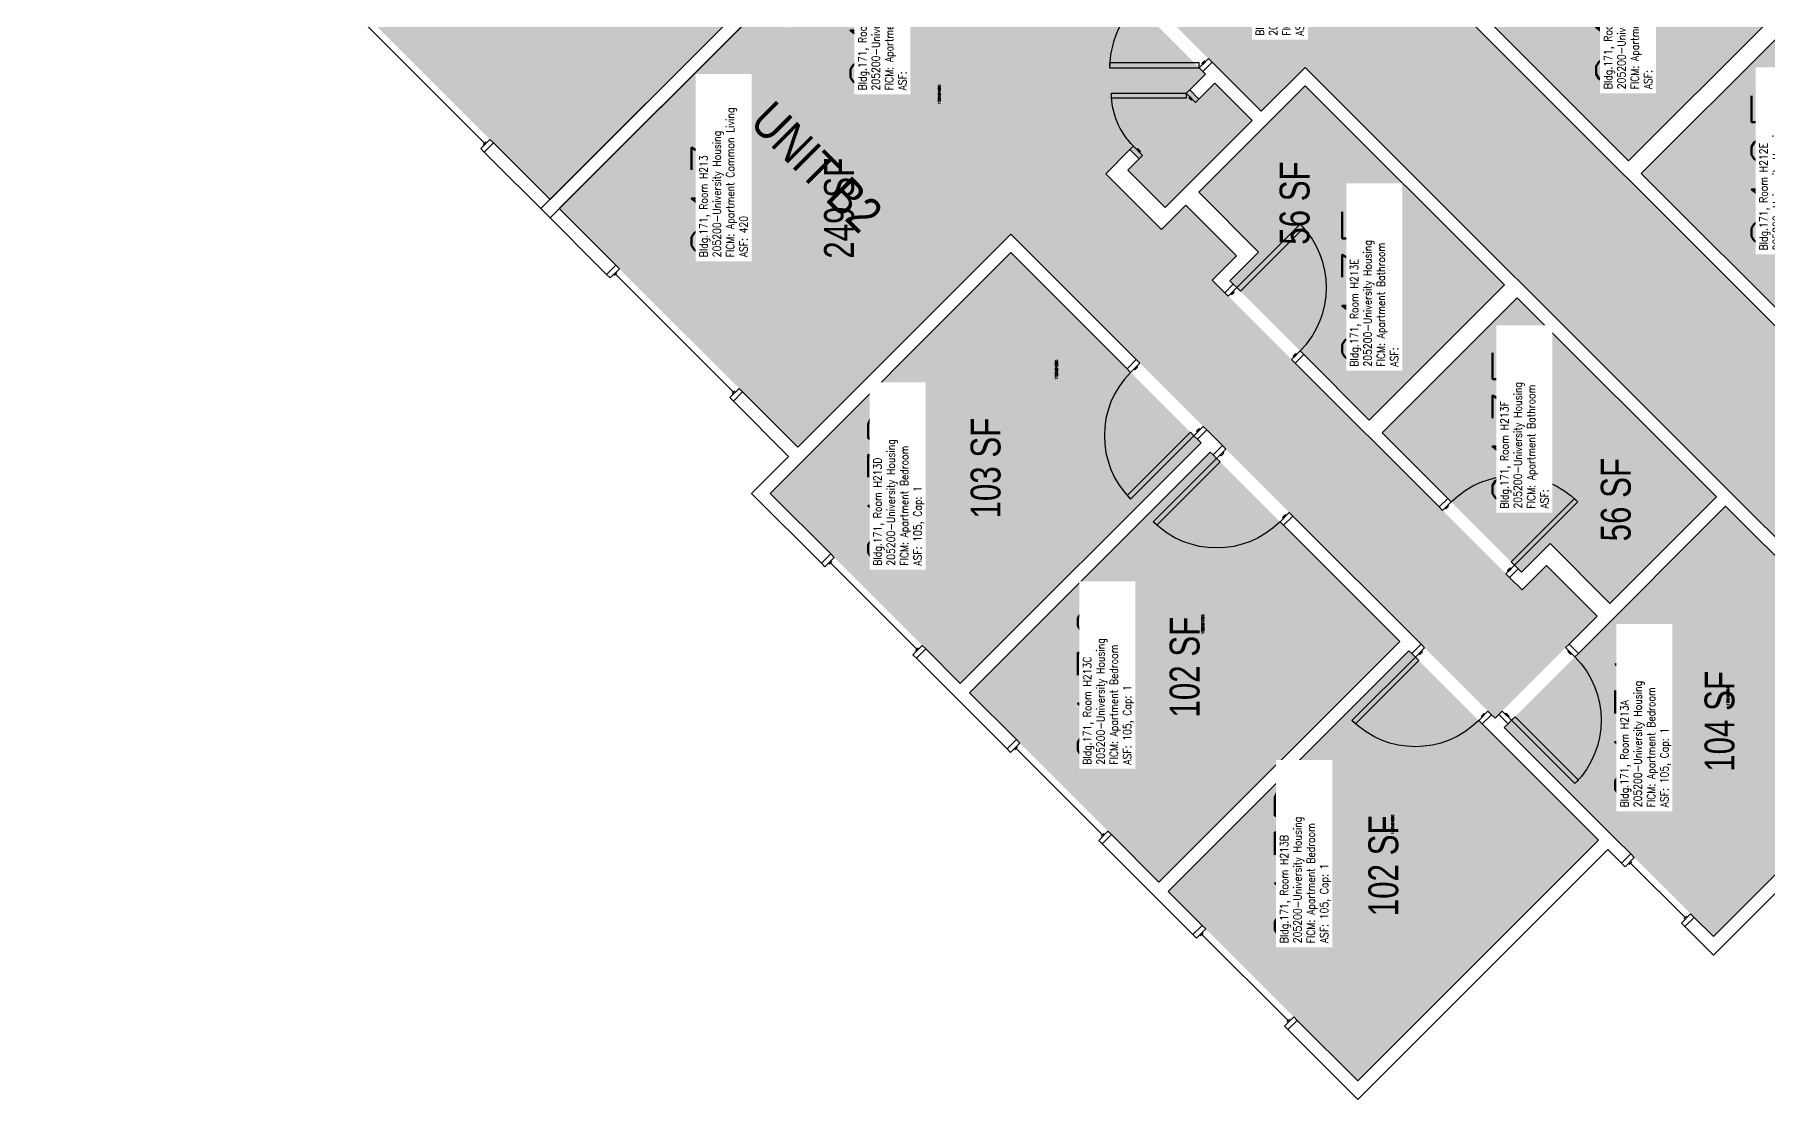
# Model space of a CAD drawing. Header units: inches. Extents: x -105 to 3698, y -798 to 1624.
# Drawn here: x 1462 to 2158, y -524 to -96 of the extents above; entities that cross this region are included whole.
import ezdxf
from ezdxf.enums import TextEntityAlignment as Align

# ---------------------------------------------------------------- set-up
doc = ezdxf.new("R2010")
doc.units = ezdxf.units.IN
doc.header["$LTSCALE"] = 96
doc.header["$MEASUREMENT"] = 0
for name, color, linetype in [('A-AREA-IDEN', 1, 'Continuous'), ('A-DOOR', 2, 'Continuous'), ('A-GLAZ', 1, 'Continuous'), ('A-IDEN-RNUM', 7, 'Continuous'), ('A-IDEN-SNUM', 4, 'Continuous'), ('A-IDEN-VNUM', 4, 'Continuous'), ('A-WALL', 5, 'Continuous'), ('AREA-TEXT', 3, 'Continuous'), ('Rooms-Category-Color', 7, 'Continuous'), ('Rooms-College-Color', 7, 'Continuous'), ('Rooms-Department-Color', 7, 'Continuous'), ('Rooms-Division-Color', 7, 'Continuous'), ('Rooms-Information', 7, 'Continuous')]:
    doc.layers.add(name, color=color, linetype=linetype)
doc.styles.add('AREA', font='arial.ttf', dxfattribs={"width": 0.75, "height": 12})
doc.styles.add('ROOMSNUMBER', font='txt.shx', dxfattribs={"height": 0.03})
doc.styles.add('ROOMVNUMBER', font='simplex.shx', dxfattribs={"width": 0.85})
doc.styles.get("Standard").update_dxf_attribs({"font": 'ARIALN.TTF'})

msp = doc.modelspace()

# ---------------------------------------------------------------- hatches: boundary and pattern name
h = msp.add_hatch()
h.set_pattern_fill('ANSI31', color=256, angle=135, style=0)
h.set_pattern_definition([(180, (1814.53009, -871.65975), (-1e-14, -0.125), [])])
h.paths.add_polyline_path([(1993.06, -224.36), (1951.53, -182.83), (1958.04, -176.32), (1999.57, -217.85)], flags=9)
at = {"layer": 'Rooms-Category-Color', "true_color": 0xadadad}
msp.add_hatch(color=253, dxfattribs=at).paths.add_polyline_path([(2331.68, -468.04), (2374.11, -425.61), (2015.23, -66.73), (2032.91, -49.05), (1974.69, 9.16), (1957.02, -8.52), (1826.88, 121.61), (1844.56, 139.29), (1786.35, 197.5), (1768.67, 179.83), (1504.9, 443.6), (1462.47, 401.17), (1726.24, 137.4), (1708.57, 119.72), (1766.78, 61.51), (1784.46, 79.19), (1914.59, -50.95), (1896.91, -68.62), (1955.12, -126.84), (1972.8, -109.16)])
at = {"layer": 'Rooms-Category-Color', "true_color": 0x728ef3}
for points in [[(1464.77, 213.63), (1659.22, 19.17), (1573.66, -66.39), (1669.48, -162.2), (1751.94, -79.74), (1692.44, -20.24), (1766.78, 54.1), (1723.56, 97.32), (1717.23, 90.99), (1713.51, 94.7), (1719.84, 101.03), (1704.85, 116.02), (1669.94, 81.11), (1684.93, 66.12), (1689.47, 70.66), (1693.19, 66.95), (1683.52, 57.28), (1661.1, 79.69), (1670.91, 89.51), (1650.58, 109.83), (1640.77, 100.02), (1516.3, 224.5), (1526.11, 234.31), (1505.78, 254.64)], [(1766, -73.11), (1847.67, 8.56), (1907.16, -50.93), (1815.15, -142.95), (1765.55, -93.35), (1775.89, -83.01)], [(2102.66, -146.74), (2156.93, -92.46), (2100.96, -36.5), (2089.47, -47.99), (2065.43, -23.95), (2022.65, -66.73)], [(2049.01, -370.62), (1854.56, -176.17), (1769, -261.73), (1673.19, -165.91), (1755.65, -83.45), (1815.15, -142.95), (1889.49, -68.61), (1932.71, -111.83), (1926.38, -118.16), (1930.09, -121.87), (1936.42, -115.55), (1951.41, -130.54), (1916.5, -165.45), (1901.51, -150.46), (1906.05, -145.92), (1902.34, -142.2), (1892.67, -151.87), (1915.08, -174.29), (1924.89, -164.48), (1945.22, -184.81), (1935.41, -194.62), (2059.89, -319.09), (2069.7, -309.28), (2090.03, -329.61)], [(2187.78, -231.86), (2230.56, -189.08), (2206.52, -165.04), (2218.01, -153.55), (2162.05, -97.59), (2107.78, -151.86)], [(2052.8, -196.59), (1998.53, -250.86), (1942.57, -194.9), (1954.06, -183.4), (1930.02, -159.36), (1972.8, -116.58)], [(1757.85, -280.29), (1834.22, -356.66), (1930.92, -259.96), (1854.55, -183.6)], [(2137.93, -281.72), (2095.15, -324.5), (2071.11, -300.45), (2059.62, -311.94), (2003.66, -255.98), (2057.93, -201.71)], [(1934.63, -263.68), (2010.73, -339.78), (1914.04, -436.47), (1837.93, -360.37)], [(2225.61, -369.4), (2136.7, -458.32), (2052.73, -374.35), (2141.65, -285.43)], [(2014.45, -343.49), (2090.55, -419.59), (1993.85, -516.29), (1917.75, -440.19)]]:
    msp.add_hatch(color=171, dxfattribs=at).paths.add_polyline_path(points)
at = {"layer": 'Rooms-College-Color', "true_color": 0xadadad}
for points in [[(2331.68, -468.04), (2374.11, -425.61), (2015.23, -66.73), (2032.91, -49.05), (1974.69, 9.16), (1957.02, -8.52), (1826.88, 121.61), (1844.56, 139.29), (1786.35, 197.5), (1768.67, 179.83), (1504.9, 443.6), (1462.47, 401.17), (1726.24, 137.4), (1708.57, 119.72), (1766.78, 61.51), (1784.46, 79.19), (1914.59, -50.95), (1896.91, -68.62), (1955.12, -126.84), (1972.8, -109.16)], [(1464.77, 213.63), (1659.22, 19.17), (1573.66, -66.39), (1669.48, -162.2), (1751.94, -79.74), (1692.44, -20.24), (1766.78, 54.1), (1723.56, 97.32), (1717.23, 90.99), (1713.51, 94.7), (1719.84, 101.03), (1704.85, 116.02), (1669.94, 81.11), (1684.93, 66.12), (1689.47, 70.66), (1693.19, 66.95), (1683.52, 57.28), (1661.1, 79.69), (1670.91, 89.51), (1650.58, 109.83), (1640.77, 100.02), (1516.3, 224.5), (1526.11, 234.31), (1505.78, 254.64)], [(1766, -73.11), (1847.67, 8.56), (1907.16, -50.93), (1815.15, -142.95), (1765.55, -93.35), (1775.89, -83.01)], [(2102.66, -146.74), (2156.93, -92.46), (2100.96, -36.5), (2089.47, -47.99), (2065.43, -23.95), (2022.65, -66.73)], [(2049.01, -370.62), (1854.56, -176.17), (1769, -261.73), (1673.19, -165.91), (1755.65, -83.45), (1815.15, -142.95), (1889.49, -68.61), (1932.71, -111.83), (1926.38, -118.16), (1930.09, -121.87), (1936.42, -115.55), (1951.41, -130.54), (1916.5, -165.45), (1901.51, -150.46), (1906.05, -145.92), (1902.34, -142.2), (1892.67, -151.87), (1915.08, -174.29), (1924.89, -164.48), (1945.22, -184.81), (1935.41, -194.62), (2059.89, -319.09), (2069.7, -309.28), (2090.03, -329.61)], [(2187.78, -231.86), (2230.56, -189.08), (2206.52, -165.04), (2218.01, -153.55), (2162.05, -97.59), (2107.78, -151.86)], [(2052.8, -196.59), (1998.53, -250.86), (1942.57, -194.9), (1954.06, -183.4), (1930.02, -159.36), (1972.8, -116.58)], [(1757.85, -280.29), (1834.22, -356.66), (1930.92, -259.96), (1854.55, -183.6)], [(2137.93, -281.72), (2095.15, -324.5), (2071.11, -300.45), (2059.62, -311.94), (2003.66, -255.98), (2057.93, -201.71)], [(1934.63, -263.68), (2010.73, -339.78), (1914.04, -436.47), (1837.93, -360.37)], [(2225.61, -369.4), (2136.7, -458.32), (2052.73, -374.35), (2141.65, -285.43)], [(2014.45, -343.49), (2090.55, -419.59), (1993.85, -516.29), (1917.75, -440.19)]]:
    msp.add_hatch(color=253, dxfattribs=at).paths.add_polyline_path(points)
at = {"layer": 'Rooms-Department-Color', "true_color": 0xacacac}
msp.add_hatch(color=253, dxfattribs=at).paths.add_polyline_path([(2331.68, -468.04), (2374.11, -425.61), (2015.23, -66.73), (2032.91, -49.05), (1974.69, 9.16), (1957.02, -8.52), (1826.88, 121.61), (1844.56, 139.29), (1786.35, 197.5), (1768.67, 179.83), (1504.9, 443.6), (1462.47, 401.17), (1726.24, 137.4), (1708.57, 119.72), (1766.78, 61.51), (1784.46, 79.19), (1914.59, -50.95), (1896.91, -68.62), (1955.12, -126.84), (1972.8, -109.16)])
at = {"layer": 'Rooms-Department-Color', "true_color": 0x604aed}
for points in [[(1464.77, 213.63), (1659.22, 19.17), (1573.66, -66.39), (1669.48, -162.2), (1751.94, -79.74), (1692.44, -20.24), (1766.78, 54.1), (1723.56, 97.32), (1717.23, 90.99), (1713.51, 94.7), (1719.84, 101.03), (1704.85, 116.02), (1669.94, 81.11), (1684.93, 66.12), (1689.47, 70.66), (1693.19, 66.95), (1683.52, 57.28), (1661.1, 79.69), (1670.91, 89.51), (1650.58, 109.83), (1640.77, 100.02), (1516.3, 224.5), (1526.11, 234.31), (1505.78, 254.64)], [(1766, -73.11), (1847.67, 8.56), (1907.16, -50.93), (1815.15, -142.95), (1765.55, -93.35), (1775.89, -83.01)], [(2102.66, -146.74), (2156.93, -92.46), (2100.96, -36.5), (2089.47, -47.99), (2065.43, -23.95), (2022.65, -66.73)], [(2049.01, -370.62), (1854.56, -176.17), (1769, -261.73), (1673.19, -165.91), (1755.65, -83.45), (1815.15, -142.95), (1889.49, -68.61), (1932.71, -111.83), (1926.38, -118.16), (1930.09, -121.87), (1936.42, -115.55), (1951.41, -130.54), (1916.5, -165.45), (1901.51, -150.46), (1906.05, -145.92), (1902.34, -142.2), (1892.67, -151.87), (1915.08, -174.29), (1924.89, -164.48), (1945.22, -184.81), (1935.41, -194.62), (2059.89, -319.09), (2069.7, -309.28), (2090.03, -329.61)], [(2187.78, -231.86), (2230.56, -189.08), (2206.52, -165.04), (2218.01, -153.55), (2162.05, -97.59), (2107.78, -151.86)], [(2052.8, -196.59), (1998.53, -250.86), (1942.57, -194.9), (1954.06, -183.4), (1930.02, -159.36), (1972.8, -116.58)], [(1757.85, -280.29), (1834.22, -356.66), (1930.92, -259.96), (1854.55, -183.6)], [(2137.93, -281.72), (2095.15, -324.5), (2071.11, -300.45), (2059.62, -311.94), (2003.66, -255.98), (2057.93, -201.71)], [(1934.63, -263.68), (2010.73, -339.78), (1914.04, -436.47), (1837.93, -360.37)], [(2225.61, -369.4), (2136.7, -458.32), (2052.73, -374.35), (2141.65, -285.43)], [(2014.45, -343.49), (2090.55, -419.59), (1993.85, -516.29), (1917.75, -440.19)]]:
    msp.add_hatch(color=173, dxfattribs=at).paths.add_polyline_path(points)
at = {"layer": 'Rooms-Division-Color', "true_color": 0xadadad}
msp.add_hatch(color=253, dxfattribs=at).paths.add_polyline_path([(2331.68, -468.04), (2374.11, -425.61), (2015.23, -66.73), (2032.91, -49.05), (1974.69, 9.16), (1957.02, -8.52), (1826.88, 121.61), (1844.56, 139.29), (1786.35, 197.5), (1768.67, 179.83), (1504.9, 443.6), (1462.47, 401.17), (1726.24, 137.4), (1708.57, 119.72), (1766.78, 61.51), (1784.46, 79.19), (1914.59, -50.95), (1896.91, -68.62), (1955.12, -126.84), (1972.8, -109.16)])
at = {"layer": 'Rooms-Division-Color', "true_color": 0x604aed}
for points in [[(1464.77, 213.63), (1659.22, 19.17), (1573.66, -66.39), (1669.48, -162.2), (1751.94, -79.74), (1692.44, -20.24), (1766.78, 54.1), (1723.56, 97.32), (1717.23, 90.99), (1713.51, 94.7), (1719.84, 101.03), (1704.85, 116.02), (1669.94, 81.11), (1684.93, 66.12), (1689.47, 70.66), (1693.19, 66.95), (1683.52, 57.28), (1661.1, 79.69), (1670.91, 89.51), (1650.58, 109.83), (1640.77, 100.02), (1516.3, 224.5), (1526.11, 234.31), (1505.78, 254.64)], [(1766, -73.11), (1847.67, 8.56), (1907.16, -50.93), (1815.15, -142.95), (1765.55, -93.35), (1775.89, -83.01)], [(2102.66, -146.74), (2156.93, -92.46), (2100.96, -36.5), (2089.47, -47.99), (2065.43, -23.95), (2022.65, -66.73)], [(2049.01, -370.62), (1854.56, -176.17), (1769, -261.73), (1673.19, -165.91), (1755.65, -83.45), (1815.15, -142.95), (1889.49, -68.61), (1932.71, -111.83), (1926.38, -118.16), (1930.09, -121.87), (1936.42, -115.55), (1951.41, -130.54), (1916.5, -165.45), (1901.51, -150.46), (1906.05, -145.92), (1902.34, -142.2), (1892.67, -151.87), (1915.08, -174.29), (1924.89, -164.48), (1945.22, -184.81), (1935.41, -194.62), (2059.89, -319.09), (2069.7, -309.28), (2090.03, -329.61)], [(2187.78, -231.86), (2230.56, -189.08), (2206.52, -165.04), (2218.01, -153.55), (2162.05, -97.59), (2107.78, -151.86)], [(2052.8, -196.59), (1998.53, -250.86), (1942.57, -194.9), (1954.06, -183.4), (1930.02, -159.36), (1972.8, -116.58)], [(1757.85, -280.29), (1834.22, -356.66), (1930.92, -259.96), (1854.55, -183.6)], [(2137.93, -281.72), (2095.15, -324.5), (2071.11, -300.45), (2059.62, -311.94), (2003.66, -255.98), (2057.93, -201.71)], [(1934.63, -263.68), (2010.73, -339.78), (1914.04, -436.47), (1837.93, -360.37)], [(2225.61, -369.4), (2136.7, -458.32), (2052.73, -374.35), (2141.65, -285.43)], [(2014.45, -343.49), (2090.55, -419.59), (1993.85, -516.29), (1917.75, -440.19)]]:
    msp.add_hatch(color=173, dxfattribs=at).paths.add_polyline_path(points)

# ---------------------------------------------------------------- linework, layer by layer
at = {"layer": 'A-DOOR'}
for points in [[(1930.24, -109.37), (1930.24, -107.37), (1894.24, -107.37), (1894.24, -109.37)], [(1933.96, -105.66), (1935.37, -107.07), (1931.66, -110.78), (1930.24, -109.37)], [(1932.72, -106.89), (1932.36, -106.54), (1931.3, -107.6), (1931.66, -107.95)], [(1928.68, -123.29), (1930.09, -121.87), (1926.38, -118.16), (1924.97, -119.58)], [(1924.97, -119.58), (1924.97, -121.58), (1894.97, -121.58), (1894.97, -119.58)], [(1927.44, -122.05), (1927.09, -122.4), (1926.03, -121.34), (1926.38, -120.99)], [(1907.46, -144.5), (1906.05, -145.92), (1902.34, -142.2), (1903.75, -140.79)], [(1906.23, -143.26), (1906.58, -142.91), (1905.52, -141.85), (1905.17, -142.2)], [(1945.32, -197.63), (1946.74, -199.05), (1972.19, -173.59), (1970.78, -172.18)], [(1941.88, -201.08), (1940.46, -199.67), (1943.91, -196.22), (1945.32, -197.63)], [(1942.85, -200.11), (1943.2, -200.46), (1944.26, -199.4), (1943.91, -199.05)], [(1906.36, -227.96), (1904.94, -226.55), (1901.23, -230.26), (1902.64, -231.68)], [(1905.12, -229.2), (1905.47, -229.55), (1904.41, -230.61), (1904.06, -230.26)], [(1967.33, -226.54), (1968.75, -227.95), (1972.19, -224.5), (1970.78, -223.09)], [(1968.3, -225.56), (1967.95, -225.21), (1969.01, -224.15), (1969.37, -224.5)], [(1928.1, -257.13), (1926.69, -255.72), (1901.23, -281.17), (1902.64, -282.59)], [(1931.81, -253.42), (1933.23, -254.83), (1929.51, -258.55), (1928.1, -257.13)], [(1930.57, -254.66), (1930.22, -254.3), (1929.16, -255.36), (1929.51, -255.72)], [(1940.92, -262.52), (1939.5, -261.11), (1935.79, -264.82), (1937.2, -266.23)], [(1939.68, -263.76), (1940.03, -264.11), (1938.97, -265.17), (1938.62, -264.82)], [(1937.2, -266.23), (1938.62, -267.65), (1913.16, -293.1), (1911.75, -291.69)], [(2027.97, -287.17), (2026.55, -285.76), (2030, -282.31), (2031.41, -283.72)], [(2028.94, -286.2), (2029.29, -286.55), (2030.35, -285.49), (2030, -285.14)], [(2056.87, -309.18), (2055.46, -307.77), (2080.91, -282.31), (2082.33, -283.72)], [(1966.37, -287.98), (1967.79, -289.39), (1964.07, -293.1), (1962.66, -291.69)], [(1965.13, -289.22), (1964.78, -288.86), (1963.72, -289.92), (1964.07, -290.28)], [(2053.42, -312.63), (2054.84, -314.04), (2058.28, -310.59), (2056.87, -309.18)], [(2054.4, -311.65), (2054.04, -311.3), (2055.1, -310.24), (2055.46, -310.59)], [(2020.73, -342.34), (2019.32, -340.92), (2015.6, -344.64), (2017.02, -346.05)], [(2077.39, -342.25), (2078.8, -340.84), (2082.51, -344.55), (2081.1, -345.96)], [(2017.02, -346.05), (2018.43, -347.46), (1992.98, -372.92), (1991.56, -371.51)], [(2019.49, -343.57), (2019.85, -343.93), (2018.79, -344.99), (2018.43, -344.64)], [(2078.62, -343.49), (2078.27, -343.84), (2079.33, -344.9), (2079.68, -344.55)], [(2046.19, -367.79), (2047.6, -369.21), (2043.89, -372.92), (2042.47, -371.51)], [(2044.95, -369.03), (2044.6, -368.68), (2043.53, -369.74), (2043.89, -370.09)], [(2051.93, -367.71), (2050.52, -369.12), (2054.23, -372.83), (2055.64, -371.42)], [(2053.17, -368.94), (2053.52, -368.59), (2054.58, -369.65), (2054.23, -370)], [(2055.64, -371.42), (2057.06, -370), (2082.51, -395.46), (2081.1, -396.87)]]:
    msp.add_lwpolyline(points, close=True, dxfattribs=at)
for centre, start, end in [((1930.24, -109.37), 135, 180), ((1945.32, -197.63), 315, 45), ((1928.1, -257.13), 135, 225)]:
    msp.add_arc(centre, 36, start, end, dxfattribs=at)
at = {"layer": 'A-DOOR', "extrusion": (0, 0, -1)}
for centre, radius, start, end in [((-1924.97, -119.58), 30, 315, 0), ((-2056.87, -309.18), 36, 45, 135), ((-1937.2, -266.23), 36, 225, 315), ((-2055.64, -371.42), 36, 135, 225), ((-2017.02, -346.05), 36, 225, 315)]:
    msp.add_arc(centre, radius, start, end, dxfattribs=at)
at = {"layer": 'A-GLAZ'}
for p, q in [((1643.14, -139.58), (1595.77, -92.2)), ((1643.67, -139.05), (1642.61, -140.11)), ((1696.34, -191.72), (1695.28, -192.78)), ((1695.81, -192.25), (1743.18, -239.62)), ((1743.72, -239.09), (1742.65, -240.15)), ((1782.63, -307.71), (1781.57, -308.77)), ((1782.1, -308.24), (1816.75, -342.89)), ((1817.28, -342.36), (1816.22, -343.42)), ((1857.21, -382.29), (1856.15, -383.35)), ((1856.68, -382.82), (1891.33, -417.47)), ((1891.86, -416.94), (1890.8, -418)), ((2103.99, -428.25), (2102.93, -429.31)), ((2103.46, -428.78), (2125.38, -450.7)), ((2125.91, -450.17), (2124.85, -451.23)), ((1931.83, -456.91), (1930.77, -457.97)), ((1931.3, -457.44), (1965.95, -492.09)), ((1966.48, -491.55), (1965.42, -492.62))]:
    msp.add_line(p, q, dxfattribs=at)
for points in [[(1641.64, -141.79), (1643.05, -143.2), (1646.77, -139.49), (1645.35, -138.08)], [(1693.6, -193.75), (1692.18, -192.34), (1695.9, -188.62), (1697.31, -190.04)], [(1741.68, -241.83), (1743.1, -243.25), (1746.81, -239.54), (1745.39, -238.12)], [(1779.89, -309.74), (1778.48, -308.33), (1782.19, -304.62), (1783.61, -306.03)], [(1815.25, -345.1), (1816.66, -346.51), (1820.38, -342.8), (1818.96, -341.39)], [(1854.47, -384.32), (1853.06, -382.91), (1856.77, -379.2), (1858.18, -380.61)], [(1889.83, -419.68), (1891.24, -421.09), (1894.95, -417.38), (1893.54, -415.96)], [(2101.25, -430.28), (2099.83, -428.86), (2103.55, -425.15), (2104.96, -426.57)], [(2123.88, -452.91), (2125.29, -454.32), (2129, -450.61), (2127.59, -449.19)], [(1929.09, -458.94), (1927.68, -457.53), (1931.39, -453.81), (1932.8, -455.23)], [(1964.45, -494.3), (1965.86, -495.71), (1969.57, -492), (1968.16, -490.58)]]:
    msp.add_lwpolyline(points, close=True, dxfattribs=at)
at = {"layer": 'A-WALL'}
for p, q in [((1847.67, 15.99), (1665.76, -165.91)), ((1851.38, 12.28), (1669.48, -169.63)), ((2184.51, -236.01), (2015.23, -66.72)), ((2022.65, -66.72), (2102.66, -146.72)), ((1669.48, -162.2), (1751.94, -79.74)), ((1673.19, -165.91), (1755.65, -83.45)), ((2102.66, -146.72), (2156.93, -92.45)), ((2162.05, -97.58), (2107.78, -151.85)), ((1935.37, -107.07), (1931.66, -110.78)), ((1931.66, -110.78), (1932.71, -111.83)), ((1955.12, -126.82), (1935.37, -107.07)), ((1972.8, -109.15), (1955.12, -126.82)), ((2142.09, -278.43), (1972.8, -109.15)), ((1932.71, -111.83), (1926.38, -118.16)), ((1926.38, -118.16), (1930.09, -121.87)), ((1930.02, -159.35), (1972.8, -116.57)), ((1930.09, -121.87), (1936.42, -115.55)), ((1936.42, -115.55), (1951.41, -130.54)), ((1972.8, -116.57), (2052.8, -196.57)), ((1951.41, -130.54), (1916.5, -165.45)), ((1643.05, -143.2), (1646.77, -139.49)), ((1669.48, -169.63), (1643.05, -143.2)), ((1646.77, -139.49), (1669.48, -162.2)), ((1902.34, -142.2), (1892.67, -151.87)), ((1901.51, -150.46), (1906.05, -145.92)), ((1906.05, -145.92), (1902.34, -142.2)), ((1892.67, -151.87), (1915.08, -174.29)), ((1916.5, -165.45), (1901.51, -150.46)), ((2107.78, -151.85), (2187.78, -231.85)), ((1954.06, -183.39), (1930.02, -159.35)), ((1665.76, -165.91), (1692.18, -192.34)), ((1695.9, -188.62), (1673.19, -165.91)), ((1915.08, -174.29), (1924.89, -164.48)), ((1924.89, -164.48), (1945.22, -184.81)), ((1854.56, -176.17), (1769, -261.73)), ((1904.94, -226.55), (1854.56, -176.17)), ((1757.86, -280.29), (1854.56, -183.59)), ((1854.56, -183.59), (1901.23, -230.26)), ((1945.22, -184.81), (1935.41, -194.62)), ((1942.57, -194.88), (1954.06, -183.39)), ((1692.18, -192.34), (1695.9, -188.62)), ((1935.41, -194.62), (1940.46, -199.67)), ((1940.46, -199.67), (1943.91, -196.22)), ((1943.91, -196.22), (1942.57, -194.88)), ((2052.8, -196.57), (1998.53, -250.84)), ((2003.66, -255.97), (2057.93, -201.7)), ((2057.93, -201.7), (2137.93, -281.7)), ((1901.23, -230.26), (1904.94, -226.55)), ((1972.19, -224.5), (1968.75, -227.95)), ((1968.75, -227.95), (2026.55, -285.76)), ((1998.53, -250.84), (1972.19, -224.5)), ((1746.81, -239.54), (1743.1, -243.25)), ((1743.1, -243.25), (1765.29, -265.44)), ((1769, -261.73), (1746.81, -239.54)), ((1933.23, -254.83), (1929.51, -258.55)), ((1939.5, -261.11), (1933.23, -254.83)), ((2030, -282.31), (2003.66, -255.97)), ((1930.93, -259.96), (1834.23, -356.66)), ((1837.94, -360.37), (1934.64, -263.67)), ((1929.51, -258.55), (1930.93, -259.96)), ((1934.64, -263.67), (1935.79, -264.82)), ((1935.79, -264.82), (1939.5, -261.11)), ((1765.29, -265.44), (1750.44, -280.29)), ((1750.44, -280.29), (1778.48, -308.33)), ((1782.19, -304.62), (1757.86, -280.29)), ((2026.55, -285.76), (2030, -282.31)), ((2137.93, -281.7), (2095.15, -324.48)), ((2233.04, -369.38), (2142.09, -278.43)), ((1967.79, -289.39), (1964.07, -293.1)), ((2019.32, -340.92), (1967.79, -289.39)), ((2084.37, -342.69), (2141.65, -285.42)), ((2141.65, -285.42), (2225.61, -369.38)), ((1964.07, -293.1), (2010.74, -339.77)), ((1778.48, -308.33), (1782.19, -304.62)), ((2071.11, -300.44), (2059.62, -311.93)), ((2095.15, -324.48), (2071.11, -300.44)), ((2058.28, -310.59), (2054.84, -314.04)), ((2059.62, -311.93), (2058.28, -310.59)), ((2059.89, -319.09), (2069.7, -309.28)), ((2069.7, -309.28), (2090.03, -329.61)), ((2054.84, -314.04), (2059.89, -319.09)), ((2090.03, -329.61), (2080.66, -338.98)), ((2010.74, -339.77), (1914.05, -436.47)), ((2015.6, -344.64), (2019.32, -340.92)), ((2080.66, -338.98), (2078.8, -340.84)), ((2078.8, -340.84), (2082.51, -344.55)), ((1820.38, -342.8), (1816.66, -346.51)), ((1816.66, -346.51), (1853.06, -382.91)), ((1834.23, -356.66), (1820.38, -342.8)), ((1917.76, -440.18), (2014.46, -343.49)), ((2014.46, -343.49), (2015.6, -344.64)), ((2082.51, -344.55), (2084.37, -342.69)), ((1856.77, -379.2), (1837.94, -360.37)), ((2047.6, -369.21), (2043.89, -372.92)), ((2043.89, -372.92), (2090.56, -419.59)), ((2049.01, -370.62), (2047.6, -369.21)), ((2050.52, -369.12), (2049.01, -370.62)), ((2054.23, -372.83), (2050.52, -369.12)), ((2052.73, -374.33), (2054.23, -372.83)), ((2097.54, -419.15), (2052.73, -374.33)), ((2136.7, -465.73), (2233.04, -369.38)), ((2225.61, -369.38), (2136.7, -458.3)), ((1853.06, -382.91), (1856.77, -379.2)), ((1894.95, -417.38), (1891.24, -421.09)), ((1914.05, -436.47), (1894.95, -417.38)), ((1891.24, -421.09), (1927.68, -457.53)), ((2090.56, -419.59), (1993.86, -516.29)), ((1993.86, -523.71), (2094.27, -423.3)), ((2094.27, -423.3), (2099.83, -428.86)), ((2103.55, -425.15), (2097.54, -419.15)), ((2099.83, -428.86), (2103.55, -425.15)), ((1931.39, -453.81), (1917.76, -440.18)), ((2129, -450.61), (2125.29, -454.32)), ((2136.7, -458.3), (2129, -450.61)), ((1927.68, -457.53), (1931.39, -453.81)), ((2125.29, -454.32), (2136.7, -465.73)), ((1969.57, -492), (1965.86, -495.71)), ((1993.86, -516.29), (1969.57, -492)), ((1965.86, -495.71), (1993.86, -523.71))]:
    msp.add_line(p, q, dxfattribs=at)

# ---------------------------------------------------------------- texts
at = {"layer": 'A-AREA-IDEN'}
msp.add_text('UNIT B2', height=14.4, rotation=315, dxfattribs=at).set_placement((1771.51, -154.19), align=Align.CENTER)
at = {"layer": 'A-IDEN-RNUM', "style": 'ROOMSNUMBER', "width": 0.85}
for s, p in [('0213-K0', (1825.8, -120.03)), ('0212-E0', (2156.79, -138.56)), ('0213-00', (1729.92, -171.11)), ('0213-E0', (1994.56, -195.9)), ('0213-D0', (1872.87, -230.54)), ('0213-F0', (2054.01, -255.34)), ('0213-C0', (1931.64, -332.88)), ('0213-A0', (2142.59, -361.66)), ('0213-B0', (2007.89, -413.29))]:
    msp.add_text(s, height=1, rotation=90, dxfattribs=at).set_placement(p, align=Align.MIDDLE_CENTER)
at = {"layer": 'A-IDEN-SNUM', "style": 'ROOMSNUMBER', "width": 0.85}
for s, p in [('1710H213K0', (1825.8, -120.03)), ('1710H212E0', (2156.79, -138.56)), ('1710H21300', (1729.92, -171.11)), ('1710H213E0', (1994.56, -195.9)), ('1710H213D0', (1872.87, -230.54)), ('1710H213F0', (2054.01, -255.34)), ('1710H213C0', (1931.64, -332.88)), ('1710H213A0', (2142.59, -361.66)), ('1710H213B0', (2007.89, -413.29))]:
    msp.add_text(s, height=1, rotation=90, dxfattribs=at).set_placement(p, align=Align.MIDDLE_CENTER)
at = {"layer": 'A-IDEN-VNUM', "style": 'ROOMVNUMBER', "width": 0.85}
for s, p in [('212F', (2100.85, -86.53)), ('213K', (1801.37, -86.57)), ('212E', (2163.29, -151.27)), ('213', (1737.57, -162.68)), ('213E', (1998.92, -197.96)), ('213F', (2059.22, -254.95)), ('213D', (1808.54, -277.47)), ('213C', (1892.74, -356.95)), ('213A', (2108.47, -373.61)), ('213B', (1971.83, -429.11))]:
    msp.add_text(s, height=22.5, rotation=90, dxfattribs=at).set_placement(p, align=Align.MIDDLE_CENTER)
at = {"layer": 'AREA-TEXT', "style": 'AREA', "width": 0.75}
for s, p in [('249 SF', (1785.54, -165.76)), ('56 SF', (1968.51, -163.66)), ('103 SF', (1844.39, -270.13)), ('56 SF', (2097.51, -282.81)), ('102 SF', (1924.33, -350.08)), ('104 SF', (2139.17, -371.87)), ('102 SF', (2004.15, -429.89))]:
    msp.add_text(s, height=12, rotation=90, dxfattribs=at).set_placement(p, align=Align.MIDDLE_CENTER)

# ---------------------------------------------------------------- next in the draw order: texts
at = {"layer": 'Rooms-Information', "char_height": 3.2143, "width": 72, "attachment_point": 7, "rotation": 90, "style": 'ROOMVNUMBER', "bg_fill": 3, "box_fill_scale": 1.5, "bg_fill_color": 256, "bg_fill_true_color": 13158600, "bg_fill_transparency": 0}
for s, insert in [('Bldg.171, Room H222C^M^J205200-University Housing^M^JFICM: Corridor / Circulation^M^JASF: ', (1972.25, -96.45)), ('Bldg.171, Room H213K^M^J205200-University Housing^M^JFICM: Apartment Kitchen^M^JASF: ', (1812.62, -118.45)), ('Bldg.171, Room H212F^M^J205200-University Housing^M^JFICM: Apartment Bathroom^M^JASF: ', (2112.1, -117.95)), ('Bldg.171, Room H212E^M^J205200-University Housing^M^JFICM: Apartment Bathroom^M^JASF: ', (2174.54, -182.69)), ('Bldg.171, Room H213^M^J205200-University Housing^M^JFICM: Apartment Common Living^M^JASF: 420', (1748.82, -185.45)), ('Bldg.171, Room H213E^M^J205200-University Housing^M^JFICM: Apartment Bathroom^M^JASF: ', (2010.17, -229.38)), ('Bldg.171, Room H213F^M^J205200-University Housing^M^JFICM: Apartment Bathroom^M^JASF: ', (2070.47, -286.37)), ('Bldg.171, Room H213D^M^J205200-University Housing^M^JFICM: Apartment Bedroom^M^JASF: 105, Cap: 1', (1819.79, -309.34)), ('Bldg.171, Room H213C^M^J205200-University Housing^M^JFICM: Apartment Bedroom^M^JASF: 105, Cap: 1', (1903.99, -389.28)), ('Bldg.171, Room H213A^M^J205200-University Housing^M^JFICM: Apartment Bedroom^M^JASF: 105, Cap: 1', (2119.72, -406.4)), ('Bldg.171, Room H213B^M^J205200-University Housing^M^JFICM: Apartment Bedroom^M^JASF: 105, Cap: 1', (1983.08, -460.99))]:
    msp.add_mtext(s, dxfattribs=dict(at, insert=insert))

doc.saveas('drawing.dxf')
